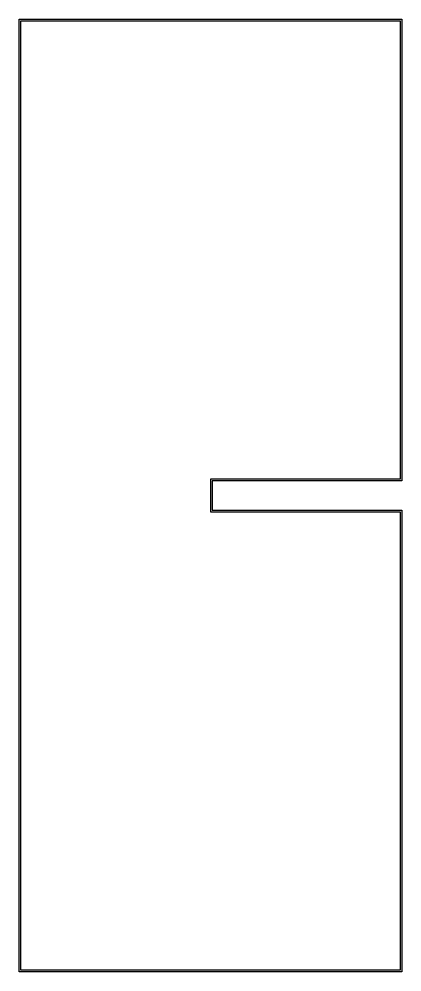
# Model space of a CAD drawing. Header units: millimetres. Extents: x -215 to -175, y 425 to 525.
import ezdxf

# ---------------------------------------------------------------- set-up
doc = ezdxf.new("R2010")
doc.units = ezdxf.units.MM
doc.layers.get('0').update_dxf_attribs({"linetype": 'CONTINUOUS'})

msp = doc.modelspace()

# ---------------------------------------------------------------- linework, layer by layer
for points in [[(-174.82, 473.455), (-174.82, 424.82), (-215.18, 424.82), (-215.18, 525.18), (-174.82, 525.18), (-174.82, 476.545), (-194.82, 476.545), (-194.82, 473.455)], [(-195, 473.275), (-175, 473.275), (-175, 425), (-215, 425), (-215, 525), (-175, 525), (-175, 476.725), (-195, 476.725)]]:
    msp.add_lwpolyline(points, close=True)

doc.saveas('drawing.dxf')
